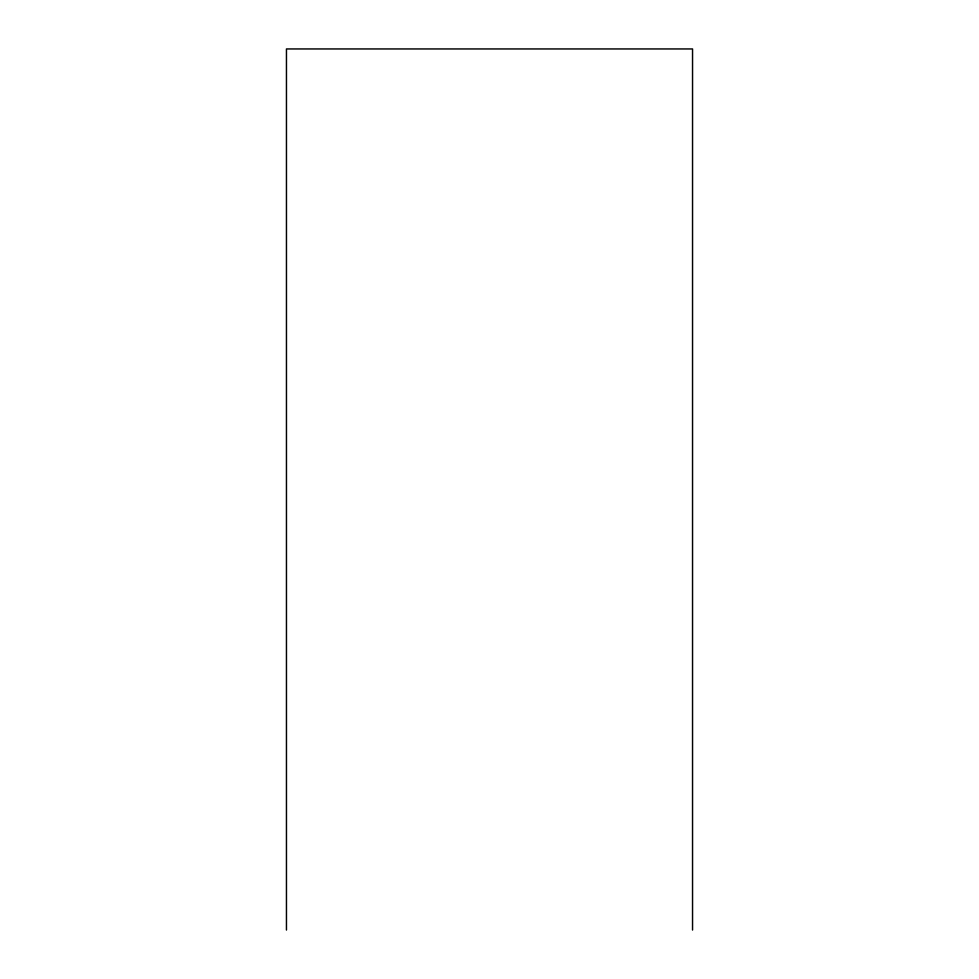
<?xml version="1.0" encoding="UTF-8"?>
<svg xmlns="http://www.w3.org/2000/svg" width="979" height="979" viewBox="0 0 979 979"><rect width="100%" height="100%" fill="white"/><g stroke="black" fill="none" stroke-linecap="round" stroke-linejoin="round"><path stroke-width="1.47" d="M692.545 930.05L692.545 48.95L286.455 48.95L286.455 930.05"/></g></svg>
